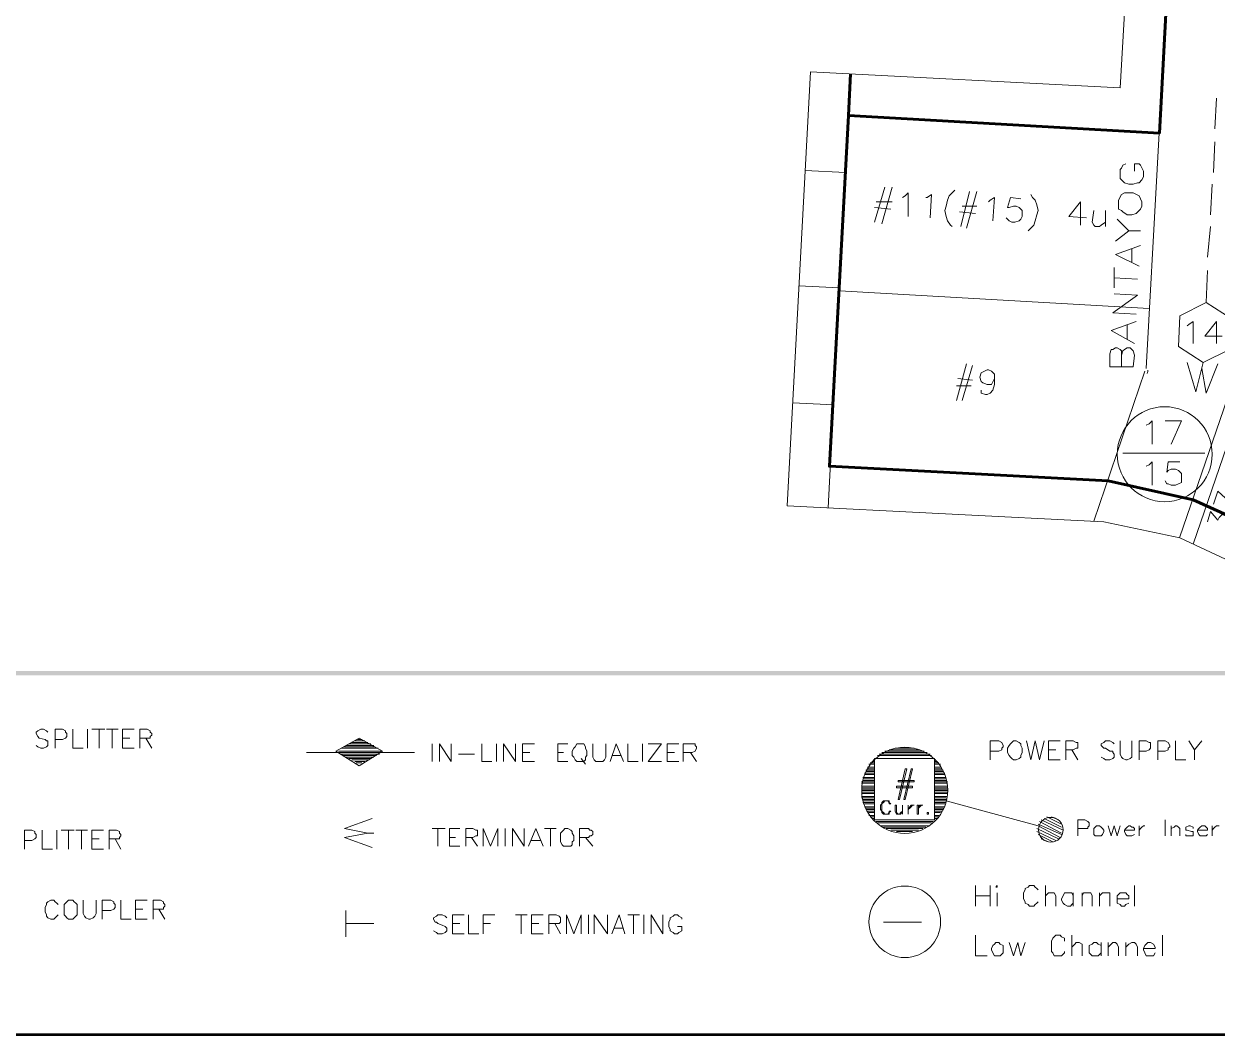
# Model space of a CAD drawing. Header units: millimetres. Extents: x 3.6 to 37.8, y 0.6 to 28.7.
# Drawn here: x 12.198 to 15.604, y 0.595 to 3.483 of the extents above; entities that cross this region are included whole.
import ezdxf

# ---------------------------------------------------------------- set-up
doc = ezdxf.new("R2010")
doc.units = ezdxf.units.MM
for name, color, linetype in [('PDF_0', 7, 'Continuous'), ('PDF_S45$BOUNDARY-NODE', 3, 'Continuous'), ('PDF_S45$NAME-ROAD', 7, 'Continuous'), ('PDF_S45$Passives-TapOffs', 7, 'Continuous'), ('PDF_S45$strand', 7, 'Continuous'), ('PDF_S45$Symbols-EndOfLine', 7, 'Continuous'), ('PDF_S45$Symbols-Terminator', 7, 'Continuous')]:
    doc.layers.add(name, color=color, linetype=linetype)
for name, color, linetype, true_color in [('PDF_S45$Cable-565', 23, 'Continuous', 0xdd8a6e), ('PDF_S45$LOTS', 254, 'Continuous', 0xdcdcdc), ('PDF_S45$ROAD', 8, 'Continuous', 0x808080), ('PDF_S45$SDU', 157, 'Continuous', 0x396472)]:
    doc.layers.add(name, color=color, linetype=linetype, true_color=true_color)

msp = doc.modelspace()

# ---------------------------------------------------------------- linework, layer by layer
at = {"layer": 'PDF_0', "lineweight": 0, "const_width": 0.00834}
msp.add_lwpolyline([(37.7648, 0.5988), (37.7648, 28.6993), (3.5681, 28.6993), (3.5681, 0.5988)], close=True, dxfattribs=at)
at = {"layer": 'PDF_0', "lineweight": 9}
msp.add_lwpolyline([(15.9358, 1.8123), (15.4979, 2.0166), (15.2811, 2.0625), (14.3763, 2.1083), (14.443, 3.3468), (15.327, 3.3009), (15.3478, 3.647), (15.3603, 3.8972), (15.3687, 4.0556), (14.4805, 4.1015), (14.543, 5.2649), (13.78, 5.3066), (13.5339, 5.2857), (12.3998, 5.3399), (12.8251, 9.1845)], dxfattribs=at)
at = {"layer": 'PDF_0', "color": 8, "lineweight": 0, "true_color": 0x808080}
for points in [[(12.2663, 1.462), (12.2622, 1.4662), (12.2538, 1.4703), (12.2455, 1.4703), (12.2371, 1.4662), (12.233, 1.462), (12.233, 1.4578), (12.2371, 1.4495), (12.2413, 1.4453), (12.258, 1.4411), (12.2622, 1.437), (12.2663, 1.437), (12.2663, 1.4328), (12.2663, 1.4245), (12.2622, 1.4203), (12.2538, 1.4161), (12.2455, 1.4161), (12.2371, 1.4203), (12.233, 1.4245)], [(12.2872, 1.4161), (12.2872, 1.4703), (12.308, 1.4703), (12.3164, 1.4662), (12.3164, 1.462), (12.3205, 1.4578), (12.3205, 1.4495), (12.3164, 1.4453), (12.308, 1.4411), (12.2872, 1.4411)], [(12.3372, 1.4703), (12.3372, 1.4161), (12.3664, 1.4161)], [(12.3789, 1.4703), (12.3789, 1.4161)], [(12.3914, 1.4703), (12.4289, 1.4703)], [(12.4123, 1.4703), (12.4123, 1.4161)], [(12.4331, 1.4703), (12.4665, 1.4703)], [(12.4498, 1.4703), (12.4498, 1.4161)], [(12.5123, 1.4161), (12.479, 1.4161), (12.479, 1.4703), (12.5123, 1.4703)], [(12.529, 1.4161), (12.529, 1.4703), (12.5499, 1.4703), (12.5582, 1.4662), (12.5582, 1.462), (12.5624, 1.4578), (12.5624, 1.4537), (12.5582, 1.4495), (12.5582, 1.4453), (12.5499, 1.4453), (12.529, 1.4453)], [(12.479, 1.4453), (12.4998, 1.4453)], [(12.5457, 1.4453), (12.5624, 1.4161)], [(13.1336, 1.4328), (13.1795, 1.4328)], [(13.142, 1.437), (13.1712, 1.437)], [(13.1503, 1.4411), (13.1628, 1.4411)], [(14.9559, 1.3828), (14.9559, 1.437), (14.9809, 1.437), (14.9892, 1.4328), (14.9934, 1.4245), (14.9934, 1.4203), (14.9892, 1.4161), (14.9892, 1.412), (14.9809, 1.4078), (14.9559, 1.4078)], [(15.0601, 1.437), (15.0726, 1.3828), (15.0851, 1.437), (15.0976, 1.3828), (15.1101, 1.437)], [(15.156, 1.3828), (15.1227, 1.3828), (15.1227, 1.437), (15.156, 1.437)], [(15.1727, 1.3828), (15.1727, 1.437), (15.1935, 1.437), (15.2019, 1.4328), (15.2061, 1.4328), (15.2061, 1.4245), (15.2061, 1.4203), (15.2061, 1.4161), (15.2019, 1.4161), (15.1935, 1.412), (15.1727, 1.412)], [(15.3103, 1.4286), (15.3061, 1.4328), (15.2978, 1.437), (15.2853, 1.437), (15.2811, 1.4328), (15.2728, 1.4286), (15.2728, 1.4245), (15.2769, 1.4203), (15.2811, 1.4161), (15.2853, 1.4161), (15.2978, 1.4078), (15.3061, 1.4078), (15.3061, 1.4036), (15.3103, 1.3995), (15.3103, 1.3911), (15.3061, 1.3869), (15.2978, 1.3828), (15.2853, 1.3828), (15.2811, 1.3869), (15.2728, 1.3911)], [(15.327, 1.437), (15.327, 1.3995), (15.3311, 1.3911), (15.3353, 1.3869), (15.3437, 1.3828), (15.3478, 1.3828), (15.3562, 1.3869), (15.3603, 1.3911), (15.3603, 1.3995), (15.3603, 1.437)], [(15.3812, 1.3828), (15.3812, 1.437), (15.402, 1.437), (15.4104, 1.4328), (15.4145, 1.4328), (15.4145, 1.4245), (15.4145, 1.4203), (15.4145, 1.4161), (15.4104, 1.412), (15.402, 1.4078), (15.3812, 1.4078)], [(15.4354, 1.3828), (15.4354, 1.437), (15.4562, 1.437), (15.4646, 1.4328), (15.4688, 1.4245), (15.4688, 1.4203), (15.4646, 1.4161), (15.4646, 1.412), (15.4562, 1.4078), (15.4354, 1.4078)], [(15.4854, 1.437), (15.4854, 1.3828), (15.5146, 1.3828)], [(15.523, 1.437), (15.5396, 1.412), (15.5396, 1.3828)], [(15.5605, 1.437), (15.5396, 1.412)], [(13.0044, 1.4036), (13.3129, 1.4036)], [(13.0919, 1.4036), (13.2212, 1.4036)], [(13.0961, 1.4078), (13.217, 1.4078)], [(13.1003, 1.3995), (13.2129, 1.3995)], [(13.1045, 1.4161), (13.2087, 1.4161)], [(13.1128, 1.4203), (13.2004, 1.4203)], [(13.117, 1.4245), (13.1962, 1.4245)], [(13.1253, 1.4286), (13.1879, 1.4286)], [(13.363, 1.4286), (13.363, 1.3786)], [(13.3838, 1.3786), (13.3838, 1.4286), (13.4172, 1.3786), (13.4172, 1.4286)], [(13.438, 1.3995), (13.4839, 1.3995)], [(13.5048, 1.4286), (13.5048, 1.3786), (13.5339, 1.3786)], [(13.5465, 1.4286), (13.5465, 1.3786)], [(13.5673, 1.3786), (13.5673, 1.4286), (13.6007, 1.3786), (13.6007, 1.4286)], [(13.6549, 1.3786), (13.6215, 1.3786), (13.6215, 1.4286), (13.6549, 1.4286)], [(13.6215, 1.4036), (13.6424, 1.4036)], [(13.7508, 1.3786), (13.7216, 1.3786), (13.7216, 1.4286), (13.7508, 1.4286)], [(13.7216, 1.4036), (13.7383, 1.4036)], [(13.8217, 1.4286), (13.8217, 1.3911), (13.8258, 1.3828), (13.83, 1.3786), (13.8383, 1.3786), (13.8425, 1.3786), (13.8509, 1.3786), (13.855, 1.3828), (13.8592, 1.3911), (13.8592, 1.4286)], [(13.8717, 1.3786), (13.8884, 1.4286), (13.9092, 1.3786)], [(13.9217, 1.4286), (13.9217, 1.3786), (13.9509, 1.3786)], [(13.9634, 1.4286), (13.9634, 1.3786)], [(14.0177, 1.3786), (13.9801, 1.3786), (14.0177, 1.4286), (13.9801, 1.4286)], [(14.0677, 1.3786), (14.0343, 1.3786), (14.0343, 1.4286), (14.0677, 1.4286)], [(14.0343, 1.4036), (14.0552, 1.4036)], [(14.0802, 1.3786), (14.0802, 1.4286), (14.1052, 1.4286), (14.1136, 1.4286), (14.1136, 1.4245), (14.1177, 1.4203), (14.1177, 1.4161), (14.1136, 1.4078), (14.1052, 1.4036), (14.0802, 1.4036)], [(14.101, 1.4036), (14.1177, 1.3786)], [(14.639, 1.3995), (14.7849, 1.3995)], [(14.6473, 1.4036), (14.7766, 1.4036)], [(14.6556, 1.4078), (14.7682, 1.4078)], [(14.6681, 1.412), (14.7557, 1.412)], [(14.6848, 1.4161), (14.739, 1.4161)], [(15.1227, 1.412), (15.1435, 1.412)], [(15.1894, 1.412), (15.2061, 1.3828)], [(13.1086, 1.3953), (13.2045, 1.3953)], [(13.117, 1.3911), (13.1962, 1.3911)], [(13.1253, 1.3869), (13.1879, 1.3869)], [(13.1336, 1.3828), (13.1795, 1.3828)], [(13.142, 1.3786), (13.1712, 1.3786)], [(13.1462, 1.3744), (13.1628, 1.3744)], [(13.7883, 1.3869), (13.8008, 1.3703)], [(13.8759, 1.3953), (13.9009, 1.3953)], [(14.6098, 1.3703), (14.6264, 1.3703)], [(14.6139, 1.3744), (14.6264, 1.3744)], [(14.6181, 1.3786), (14.6264, 1.3786)], [(14.6223, 1.3828), (14.6264, 1.3828)], [(14.6264, 1.3869), (14.7974, 1.3869)], [(14.6348, 1.3953), (14.7891, 1.3953)], [(14.7974, 1.3828), (14.8016, 1.3828)], [(14.7974, 1.3786), (14.8057, 1.3786)], [(14.7974, 1.3744), (14.8099, 1.3744)], [(14.7974, 1.3703), (14.8141, 1.3703)], [(14.5931, 1.3327), (14.6264, 1.3327)], [(14.5973, 1.3452), (14.6264, 1.3452)], [(14.5973, 1.3411), (14.6264, 1.3411)], [(14.6014, 1.3536), (14.6264, 1.3536)], [(14.6014, 1.3494), (14.6264, 1.3494)], [(14.6056, 1.3619), (14.6264, 1.3619)], [(14.6056, 1.3578), (14.6264, 1.3578)], [(14.7974, 1.3619), (14.8141, 1.3619)], [(14.7974, 1.3578), (14.8183, 1.3578)], [(14.7974, 1.3536), (14.8224, 1.3536)], [(14.7974, 1.3494), (14.8224, 1.3494)], [(14.7974, 1.3452), (14.8266, 1.3452)], [(14.7974, 1.3411), (14.8266, 1.3411)], [(14.7974, 1.3327), (14.8308, 1.3327)], [(14.5889, 1.3202), (14.6264, 1.3202)], [(14.5889, 1.3161), (14.6264, 1.3161)], [(14.5889, 1.3077), (14.6264, 1.3077)], [(14.5889, 1.3035), (14.6264, 1.3035)], [(14.5889, 1.2994), (14.6264, 1.2994)], [(14.5889, 1.2952), (14.6264, 1.2952)], [(14.5931, 1.3286), (14.6264, 1.3286)], [(14.5931, 1.3244), (14.6264, 1.3244)], [(14.7974, 1.3286), (14.8308, 1.3286)], [(14.7974, 1.3244), (14.8308, 1.3244)], [(14.7974, 1.3202), (14.8349, 1.3202)], [(14.7974, 1.3161), (14.8349, 1.3161)], [(14.7974, 1.3077), (14.8349, 1.3077)], [(14.7974, 1.3035), (14.8349, 1.3035)], [(14.7974, 1.2994), (14.8349, 1.2994)], [(14.7974, 1.2952), (14.8349, 1.2952)], [(14.5889, 1.291), (14.6264, 1.291)], [(14.5889, 1.2869), (14.6264, 1.2869)], [(14.5889, 1.2785), (14.6264, 1.2785)], [(14.5889, 1.2744), (14.6264, 1.2744)], [(14.5931, 1.2702), (14.6264, 1.2702)], [(14.5931, 1.266), (14.6264, 1.266)], [(14.5931, 1.2618), (14.6264, 1.2618)], [(14.7974, 1.291), (14.8349, 1.291)], [(14.7974, 1.2869), (14.8349, 1.2869)], [(14.7974, 1.2785), (14.8349, 1.2785)], [(14.7974, 1.2744), (14.8308, 1.2744)], [(14.7974, 1.2702), (14.8308, 1.2702)], [(14.7974, 1.266), (14.8308, 1.266), (15.0935, 1.1951), (15.156, 1.1618)], [(14.7974, 1.2618), (14.8308, 1.2618)], [(14.5973, 1.2577), (14.6264, 1.2577)], [(14.5973, 1.2493), (14.6264, 1.2493)], [(14.6014, 1.2452), (14.6264, 1.2452)], [(14.6014, 1.241), (14.6264, 1.241)], [(14.6056, 1.2368), (14.6264, 1.2368)], [(14.6098, 1.2327), (14.6264, 1.2327)], [(14.7974, 1.2577), (14.8266, 1.2577)], [(14.7974, 1.2493), (14.8266, 1.2493)], [(14.7974, 1.2452), (14.8224, 1.2452)], [(14.7974, 1.241), (14.8224, 1.241)], [(14.7974, 1.2368), (14.8183, 1.2368)], [(14.7974, 1.2327), (14.8141, 1.2327)], [(13.1795, 1.1743), (13.1128, 1.1868), (13.192, 1.216)], [(14.6098, 1.2243), (14.6264, 1.2243)], [(14.6139, 1.2201), (14.6264, 1.2201)], [(14.6181, 1.216), (14.6264, 1.216)], [(14.6223, 1.2118), (14.6264, 1.2118)], [(14.6306, 1.2076), (14.7932, 1.2076)], [(14.6348, 1.2035), (14.7891, 1.2035)], [(14.6431, 1.1951), (14.7807, 1.1951)], [(14.7974, 1.2243), (14.8099, 1.2243)], [(14.7974, 1.2201), (14.8099, 1.2201)], [(14.7974, 1.216), (14.8057, 1.216)], [(14.7974, 1.2118), (14.7974, 1.2118)], [(15.1602, 1.1701), (15.0935, 1.1993)], [(15.1602, 1.1743), (15.0976, 1.2076)], [(15.1644, 1.1826), (15.1018, 1.2118)], [(15.1602, 1.191), (15.1101, 1.216)], [(15.1602, 1.1993), (15.1185, 1.2201)], [(15.1518, 1.2118), (15.131, 1.2201)], [(15.2061, 1.1659), (15.2061, 1.2118), (15.2269, 1.2118), (15.2352, 1.2076), (15.2394, 1.2035), (15.2394, 1.1951), (15.2352, 1.191), (15.2352, 1.1868), (15.2269, 1.1868), (15.2061, 1.1868)], [(15.2936, 1.1951), (15.302, 1.1659), (15.3103, 1.1951), (15.3186, 1.1659), (15.327, 1.1951)], [(15.3395, 1.1826), (15.3687, 1.1826), (15.3687, 1.1868), (15.3645, 1.191), (15.3603, 1.191), (15.3562, 1.1951), (15.352, 1.1951), (15.3478, 1.191), (15.3437, 1.1868), (15.3395, 1.1826), (15.3395, 1.1785), (15.3437, 1.1701), (15.3478, 1.1659), (15.352, 1.1659), (15.3562, 1.1659), (15.3603, 1.1659), (15.3687, 1.1701)], [(15.3812, 1.1951), (15.3812, 1.1659)], [(15.3812, 1.1826), (15.3854, 1.1868), (15.3895, 1.191), (15.3937, 1.1951), (15.3979, 1.1951)], [(15.4562, 1.2118), (15.4562, 1.1659)], [(15.4729, 1.1951), (15.4729, 1.1659)], [(15.4729, 1.1868), (15.4813, 1.191), (15.4854, 1.1951), (15.4896, 1.1951), (15.4938, 1.191), (15.4979, 1.1868), (15.4979, 1.1659)], [(15.5355, 1.1868), (15.5355, 1.191), (15.5271, 1.1951), (15.523, 1.1951), (15.5146, 1.191), (15.5146, 1.1868), (15.5146, 1.1826), (15.5188, 1.1826), (15.5313, 1.1785), (15.5355, 1.1785), (15.5355, 1.1743), (15.5355, 1.1701), (15.5355, 1.1659), (15.5271, 1.1659), (15.523, 1.1659), (15.5146, 1.1659), (15.5146, 1.1701)], [(15.548, 1.1826), (15.5772, 1.1826), (15.5772, 1.1868), (15.573, 1.191), (15.5688, 1.1951), (15.5605, 1.1951), (15.5563, 1.191), (15.5521, 1.1868), (15.548, 1.1826), (15.548, 1.1785), (15.5521, 1.1701), (15.5563, 1.1659), (15.5605, 1.1659), (15.5688, 1.1659), (15.573, 1.1659), (15.5772, 1.1701)], [(15.5897, 1.1951), (15.5897, 1.1659)], [(15.5897, 1.1826), (15.5938, 1.1868), (15.598, 1.191), (15.6022, 1.1951), (15.6105, 1.1951)], [(12.1996, 1.1284), (12.1996, 1.1826), (12.2205, 1.1826), (12.2288, 1.1785), (12.2288, 1.1743), (12.233, 1.1701), (12.233, 1.1618), (12.2288, 1.1576), (12.2205, 1.1534), (12.1996, 1.1534)], [(12.2496, 1.1826), (12.2496, 1.1284), (12.2788, 1.1284)], [(12.2913, 1.1826), (12.2913, 1.1284)], [(12.3039, 1.1826), (12.3414, 1.1826)], [(12.3247, 1.1826), (12.3247, 1.1284)], [(12.3455, 1.1826), (12.3789, 1.1826)], [(12.3622, 1.1826), (12.3622, 1.1284)], [(12.4248, 1.1284), (12.3914, 1.1284), (12.3914, 1.1826), (12.4248, 1.1826)], [(12.4415, 1.1284), (12.4415, 1.1826), (12.4623, 1.1826), (12.4706, 1.1785), (12.4706, 1.1743), (12.4748, 1.1701), (12.4748, 1.1659), (12.4706, 1.1618), (12.4706, 1.1576), (12.4623, 1.1576), (12.4415, 1.1576)], [(13.192, 1.1326), (13.1128, 1.1618), (13.1795, 1.1743), (13.1962, 1.1743)], [(13.363, 1.1868), (13.4005, 1.1868)], [(13.3797, 1.1868), (13.3797, 1.1368)], [(13.4422, 1.1368), (13.413, 1.1368), (13.413, 1.1868), (13.4422, 1.1868)], [(13.413, 1.1618), (13.4297, 1.1618)], [(13.4589, 1.1368), (13.4589, 1.1868), (13.4797, 1.1868), (13.4881, 1.1826), (13.4923, 1.1826), (13.4923, 1.1785), (13.4923, 1.1701), (13.4923, 1.1659), (13.4881, 1.1659), (13.4797, 1.1618), (13.4589, 1.1618)], [(13.4756, 1.1618), (13.4923, 1.1368)], [(13.5089, 1.1368), (13.5089, 1.1868), (13.5298, 1.1368), (13.5506, 1.1868), (13.5506, 1.1368)], [(13.5715, 1.1868), (13.5715, 1.1368)], [(13.5923, 1.1368), (13.5923, 1.1868), (13.6257, 1.1368), (13.6257, 1.1868)], [(13.6382, 1.1368), (13.659, 1.1868), (13.6799, 1.1368)], [(13.6841, 1.1868), (13.7174, 1.1868)], [(13.7007, 1.1868), (13.7007, 1.1368)], [(13.7841, 1.1368), (13.7841, 1.1868), (13.8092, 1.1868), (13.8133, 1.1826), (13.8175, 1.1826), (13.8217, 1.1785), (13.8217, 1.1701), (13.8175, 1.1659), (13.8133, 1.1659), (13.8092, 1.1618), (13.7841, 1.1618)], [(13.8008, 1.1618), (13.8217, 1.1368)], [(14.6515, 1.191), (14.7724, 1.191)], [(14.6598, 1.1868), (14.764, 1.1868)], [(14.6723, 1.1826), (14.7515, 1.1826)], [(14.689, 1.1785), (14.7349, 1.1785)], [(15.1518, 1.1576), (15.0893, 1.1868)], [(15.1435, 1.1534), (15.0893, 1.1785)], [(15.1352, 1.1493), (15.0935, 1.1701)], [(12.3914, 1.1576), (12.4123, 1.1576)], [(12.4581, 1.1576), (12.4748, 1.1284)], [(13.6465, 1.1534), (13.6716, 1.1534)], [(15.1227, 1.1493), (15.1018, 1.1576)], [(14.9142, 1.0242), (14.9142, 0.9658)], [(14.9559, 1.0242), (14.9559, 0.9658)], [(15.0935, 1.0117), (15.0893, 1.0158), (15.0851, 1.02), (15.081, 1.0242), (15.0684, 1.0242), (15.0643, 1.02), (15.0559, 1.0158), (15.0559, 1.0117), (15.0518, 1.0033), (15.0518, 0.9866), (15.0559, 0.9783), (15.0559, 0.9741), (15.0643, 0.97), (15.0684, 0.9658), (15.081, 0.9658), (15.0851, 0.97), (15.0893, 0.9741), (15.0935, 0.9783)], [(15.1143, 1.0242), (15.1143, 0.9658)], [(15.3687, 1.0242), (15.3687, 0.9658)], [(14.9142, 0.995), (14.9559, 0.995)], [(14.9767, 1.0033), (14.9767, 0.9658)], [(15.1143, 0.995), (15.1227, 1.0033), (15.1268, 1.0033), (15.1352, 1.0033), (15.1393, 1.0033), (15.1435, 0.995), (15.1435, 0.9658)], [(15.1935, 0.995), (15.1894, 1.0033), (15.1852, 1.0033), (15.1769, 1.0033), (15.1685, 1.0033), (15.1644, 0.995), (15.1602, 0.9866), (15.1602, 0.9825), (15.1644, 0.9741), (15.1685, 0.97), (15.1769, 0.9658), (15.1852, 0.9658), (15.1894, 0.97), (15.1935, 0.9741)], [(15.1935, 1.0033), (15.1935, 0.9658)], [(15.2186, 1.0033), (15.2186, 0.9658)], [(15.2186, 0.995), (15.2227, 1.0033), (15.2311, 1.0033), (15.2394, 1.0033), (15.2436, 1.0033), (15.2478, 0.995), (15.2478, 0.9658)], [(15.2686, 1.0033), (15.2686, 0.9658)], [(15.2686, 0.995), (15.2769, 1.0033), (15.2811, 1.0033), (15.2894, 1.0033), (15.2978, 1.0033), (15.2978, 0.995), (15.2978, 0.9658)], [(15.3186, 0.9866), (15.352, 0.9866), (15.352, 0.995), (15.3478, 0.9991), (15.3437, 1.0033), (15.3395, 1.0033), (15.3311, 1.0033), (15.327, 1.0033), (15.3186, 0.995), (15.3186, 0.9866), (15.3186, 0.9825), (15.3186, 0.9741), (15.327, 0.97), (15.3311, 0.9658), (15.3395, 0.9658), (15.3437, 0.97), (15.352, 0.9741)], [(12.2955, 0.97), (12.2913, 0.9741), (12.2872, 0.9783), (12.283, 0.9825), (12.2747, 0.9825), (12.2663, 0.9783), (12.2622, 0.9741), (12.2622, 0.97), (12.258, 0.9616), (12.258, 0.9491), (12.2622, 0.9408), (12.2622, 0.9366), (12.2663, 0.9324), (12.2747, 0.9283), (12.283, 0.9283), (12.2872, 0.9324), (12.2913, 0.9366), (12.2955, 0.9408)], [(12.3664, 0.9825), (12.3664, 0.9449), (12.3706, 0.9366), (12.3747, 0.9324), (12.3831, 0.9283), (12.3872, 0.9283), (12.3956, 0.9324), (12.3998, 0.9366), (12.4039, 0.9449), (12.4039, 0.9825)], [(12.4206, 0.9283), (12.4206, 0.9825), (12.4456, 0.9825), (12.454, 0.9783), (12.454, 0.9741), (12.4581, 0.97), (12.4581, 0.9616), (12.454, 0.9574), (12.4456, 0.9533), (12.4206, 0.9533)], [(12.4748, 0.9825), (12.4748, 0.9283), (12.504, 0.9283)], [(12.5499, 0.9283), (12.5165, 0.9283), (12.5165, 0.9825), (12.5499, 0.9825)], [(12.5165, 0.9574), (12.5374, 0.9574)], [(12.5665, 0.9283), (12.5665, 0.9825), (12.5874, 0.9825), (12.5957, 0.9783), (12.5957, 0.9741), (12.5999, 0.97), (12.5999, 0.9658), (12.5957, 0.9616), (12.5957, 0.9574), (12.5874, 0.9574), (12.5665, 0.9574)], [(12.5832, 0.9574), (12.5999, 0.9283)], [(13.117, 0.9533), (13.117, 0.8782)], [(13.4047, 0.9324), (13.4005, 0.9366), (13.3922, 0.9408), (13.3797, 0.9408), (13.3755, 0.9366), (13.3672, 0.9324), (13.3672, 0.9283), (13.3713, 0.9199), (13.3755, 0.9199), (13.3797, 0.9158), (13.3922, 0.9116), (13.4005, 0.9074), (13.4047, 0.9032), (13.4047, 0.8949), (13.4005, 0.8907), (13.3922, 0.8866), (13.3797, 0.8866), (13.3755, 0.8907), (13.3672, 0.8949)], [(13.4547, 0.8866), (13.4214, 0.8866), (13.4214, 0.9408), (13.4547, 0.9408)], [(13.4672, 0.9408), (13.4672, 0.8866), (13.4964, 0.8866)], [(13.5089, 0.8866), (13.5089, 0.9408), (13.5423, 0.9408)], [(13.6007, 0.9408), (13.634, 0.9408)], [(13.6173, 0.9408), (13.6173, 0.8866)], [(13.6799, 0.8866), (13.6465, 0.8866), (13.6465, 0.9408), (13.6799, 0.9408)], [(13.6966, 0.8866), (13.6966, 0.9408), (13.7174, 0.9408), (13.7258, 0.9366), (13.7299, 0.9324), (13.7299, 0.9283), (13.7299, 0.9241), (13.7299, 0.9199), (13.7258, 0.9158), (13.7174, 0.9158), (13.6966, 0.9158)], [(13.7466, 0.8866), (13.7466, 0.9408), (13.7675, 0.8866), (13.7883, 0.9408), (13.7883, 0.8866)], [(13.8092, 0.9408), (13.8092, 0.8866)], [(13.8258, 0.8866), (13.8258, 0.9408), (13.8634, 0.8866), (13.8634, 0.9408)], [(13.8759, 0.8866), (13.8967, 0.9408), (13.9134, 0.8866)], [(13.9217, 0.9408), (13.9551, 0.9408)], [(13.9384, 0.9408), (13.9384, 0.8866)], [(13.9676, 0.9408), (13.9676, 0.8866)], [(13.9885, 0.8866), (13.9885, 0.9408), (14.0218, 0.8866), (14.0218, 0.9408)], [(14.076, 0.9283), (14.076, 0.9324), (14.0677, 0.9366), (14.0635, 0.9408), (14.0552, 0.9408), (14.051, 0.9366), (14.0427, 0.9324), (14.0427, 0.9283), (14.0385, 0.9199), (14.0385, 0.9074), (14.0427, 0.8991), (14.0427, 0.8949), (14.051, 0.8907), (14.0552, 0.8866), (14.0635, 0.8866), (14.0677, 0.8907), (14.076, 0.8949), (14.076, 0.8991), (14.076, 0.9074), (14.0635, 0.9074)], [(14.7599, 0.9199), (14.6515, 0.9199)], [(13.117, 0.9158), (13.1962, 0.9158)], [(13.4214, 0.9158), (13.4422, 0.9158)], [(13.5089, 0.9158), (13.5298, 0.9158)], [(13.6465, 0.9158), (13.6674, 0.9158)], [(13.7133, 0.9158), (13.7299, 0.8866)], [(13.8842, 0.9032), (13.9092, 0.9032)], [(14.9142, 0.8824), (14.9142, 0.824), (14.9475, 0.824)], [(15.0101, 0.8615), (15.0226, 0.824), (15.0351, 0.8615), (15.0434, 0.824), (15.0559, 0.8615)], [(15.1685, 0.8657), (15.1685, 0.8741), (15.1602, 0.8782), (15.156, 0.8824), (15.1435, 0.8824), (15.1393, 0.8782), (15.1352, 0.8741), (15.131, 0.8657), (15.131, 0.8574), (15.131, 0.8449), (15.131, 0.8365), (15.1352, 0.8324), (15.1393, 0.824), (15.1435, 0.824), (15.156, 0.824), (15.1602, 0.824), (15.1685, 0.8324), (15.1685, 0.8365)], [(15.1894, 0.8824), (15.1894, 0.824)], [(15.1894, 0.849), (15.1977, 0.8574), (15.2019, 0.8615), (15.2102, 0.8615), (15.2186, 0.8574), (15.2186, 0.849), (15.2186, 0.824)], [(15.2728, 0.8532), (15.2644, 0.8574), (15.2603, 0.8615), (15.2519, 0.8615), (15.2478, 0.8574), (15.2394, 0.8532), (15.2394, 0.8449), (15.2394, 0.8407), (15.2394, 0.8324), (15.2478, 0.824), (15.2519, 0.824), (15.2603, 0.824), (15.2644, 0.824), (15.2728, 0.8324)], [(15.2728, 0.8615), (15.2728, 0.824)], [(15.2936, 0.8615), (15.2936, 0.824)], [(15.2936, 0.849), (15.302, 0.8574), (15.3061, 0.8615), (15.3145, 0.8615), (15.3186, 0.8574), (15.3228, 0.849), (15.3228, 0.824)], [(15.3437, 0.8615), (15.3437, 0.824)], [(15.3437, 0.849), (15.352, 0.8574), (15.3603, 0.8615), (15.3687, 0.8615), (15.3728, 0.8574), (15.377, 0.849), (15.377, 0.824)], [(15.3937, 0.8449), (15.4271, 0.8449), (15.4271, 0.849), (15.4229, 0.8574), (15.4145, 0.8615), (15.4062, 0.8615), (15.402, 0.8574), (15.3979, 0.8532), (15.3937, 0.8449), (15.3937, 0.8407), (15.3979, 0.8324), (15.402, 0.824), (15.4062, 0.824), (15.4145, 0.824), (15.4229, 0.824), (15.4271, 0.8324)], [(15.4479, 0.8824), (15.4479, 0.824)]]:
    msp.add_lwpolyline(points, dxfattribs=at)
for points in [[(13.1545, 1.3661), (13.2212, 1.4078), (13.1545, 1.4453), (13.0878, 1.4078)], [(15.0226, 1.437), (15.0184, 1.4328), (15.0142, 1.4286), (15.0101, 1.4245), (15.0059, 1.4161), (15.0059, 1.4036), (15.0101, 1.3953), (15.0142, 1.3911), (15.0184, 1.3869), (15.0226, 1.3828), (15.0309, 1.3828), (15.0393, 1.3869), (15.0434, 1.3911), (15.0434, 1.3953), (15.0476, 1.4036), (15.0476, 1.4161), (15.0434, 1.4245), (15.0434, 1.4286), (15.0393, 1.4328), (15.0309, 1.437)], [(13.78, 1.4286), (13.7758, 1.4286), (13.7716, 1.4203), (13.7675, 1.4161), (13.7633, 1.4078), (13.7633, 1.3953), (13.7675, 1.3911), (13.7716, 1.3828), (13.7758, 1.3786), (13.78, 1.3786), (13.7883, 1.3786), (13.7966, 1.3786), (13.8008, 1.3828), (13.8008, 1.3911), (13.805, 1.3953), (13.805, 1.4078), (13.8008, 1.4161), (13.8008, 1.4203), (13.7966, 1.4286), (13.7883, 1.4286)], [(14.6264, 1.2118), (14.6264, 1.3869), (14.7974, 1.3869), (14.7974, 1.2118)], [(14.714, 1.3578), (14.6932, 1.2702), (14.6973, 1.2702), (14.7182, 1.3578)], [(14.7307, 1.3578), (14.7098, 1.2702), (14.714, 1.2702), (14.7349, 1.3578)], [(14.689, 1.3035), (14.7349, 1.3035), (14.7349, 1.3077), (14.689, 1.3077)], [(14.6932, 1.3202), (14.739, 1.3202), (14.739, 1.3244), (14.6932, 1.3244)], [(14.6723, 1.2368), (14.6681, 1.2368), (14.6681, 1.2327), (14.664, 1.2285), (14.6556, 1.2285), (14.6515, 1.2327), (14.6473, 1.2368), (14.6473, 1.241), (14.6473, 1.2535), (14.6473, 1.2577), (14.6515, 1.2618), (14.6556, 1.266), (14.664, 1.266), (14.6681, 1.2618), (14.6681, 1.2577), (14.6723, 1.2577), (14.6681, 1.2618), (14.6681, 1.266), (14.664, 1.266), (14.6556, 1.266), (14.6515, 1.266), (14.6473, 1.2618), (14.6473, 1.2577), (14.6431, 1.2535), (14.6431, 1.241), (14.6473, 1.2368), (14.6473, 1.2327), (14.6515, 1.2285), (14.6556, 1.2285), (14.664, 1.2285), (14.6681, 1.2285), (14.6681, 1.2327)], [(14.7057, 1.2368), (14.7015, 1.2327), (14.6973, 1.2285), (14.6932, 1.2285), (14.689, 1.2327), (14.689, 1.2368), (14.689, 1.2535), (14.6848, 1.2535), (14.6848, 1.2368), (14.689, 1.2285), (14.6973, 1.2285), (14.7015, 1.2285)], [(14.7057, 1.2285), (14.7057, 1.2535)], [(14.7224, 1.2285), (14.7224, 1.2535)], [(14.739, 1.2535), (14.7349, 1.2535), (14.7307, 1.2493), (14.7265, 1.2452), (14.7224, 1.241), (14.7265, 1.2493), (14.7307, 1.2535), (14.7349, 1.2535)], [(14.7515, 1.2285), (14.7515, 1.2535), (14.7474, 1.2535), (14.7474, 1.2285)], [(14.764, 1.2535), (14.7599, 1.2535), (14.7557, 1.2493), (14.7515, 1.2452), (14.7515, 1.241), (14.7515, 1.2493), (14.7557, 1.2535), (14.7599, 1.2535)], [(14.7766, 1.2327), (14.7766, 1.2285), (14.7807, 1.2285), (14.7807, 1.2327), (14.7766, 1.2327), (14.7766, 1.2285), (14.7807, 1.2285), (14.7807, 1.2327)], [(15.2603, 1.1951), (15.2561, 1.191), (15.2519, 1.1868), (15.2519, 1.1826), (15.2519, 1.1785), (15.2519, 1.1701), (15.2561, 1.1659), (15.2603, 1.1659), (15.2686, 1.1659), (15.2728, 1.1659), (15.2769, 1.1701), (15.2811, 1.1785), (15.2811, 1.1826), (15.2769, 1.1868), (15.2728, 1.191), (15.2686, 1.1951)], [(13.7424, 1.1868), (13.7383, 1.1826), (13.7341, 1.1785), (13.7299, 1.1743), (13.7299, 1.1659), (13.7299, 1.1534), (13.7299, 1.1493), (13.7341, 1.1409), (13.7383, 1.1368), (13.7424, 1.1368), (13.7508, 1.1368), (13.7591, 1.1368), (13.7633, 1.1409), (13.7633, 1.1493), (13.7675, 1.1534), (13.7675, 1.1659), (13.7633, 1.1743), (13.7633, 1.1785), (13.7591, 1.1826), (13.7508, 1.1868)], [(14.9725, 1.02), (14.9767, 1.02), (14.9767, 1.0242)], [(12.3247, 0.9825), (12.3205, 0.9783), (12.3164, 0.9741), (12.3122, 0.97), (12.3122, 0.9616), (12.3122, 0.9491), (12.3122, 0.9408), (12.3164, 0.9366), (12.3205, 0.9324), (12.3247, 0.9283), (12.3372, 0.9283), (12.3414, 0.9324), (12.3455, 0.9366), (12.3497, 0.9408), (12.3497, 0.9491), (12.3497, 0.9616), (12.3497, 0.97), (12.3455, 0.9741), (12.3414, 0.9783), (12.3372, 0.9825)], [(14.9725, 0.8615), (14.9684, 0.8574), (14.9642, 0.8532), (14.96, 0.8449), (14.96, 0.8407), (14.9642, 0.8324), (14.9684, 0.824), (14.9725, 0.824), (14.9809, 0.824), (14.9851, 0.824), (14.9934, 0.8324), (14.9934, 0.8407), (14.9934, 0.8449), (14.9934, 0.8532), (14.9851, 0.8574), (14.9809, 0.8615)]]:
    msp.add_lwpolyline(points, close=True, dxfattribs=at)
msp.add_lwpolyline([(14.8146, 0.9209, 1), (14.6103, 0.9209, 1)], format="xyb", close=True, dxfattribs=at)
for centre, radius in [((14.7125, 1.2962), 0.123), ((15.1295, 1.1836), 0.0354)]:
    msp.add_circle(centre, radius, dxfattribs=at)
at = {"layer": 'PDF_0', "transparency": 33554559}
for points in [[(3.5681, 1.6371), (3.5681, 1.6246), (37.7648, 1.6371)], [(3.5681, 1.6246), (37.7648, 1.6371), (37.7648, 1.6246)]]:
    msp.add_solid(points, dxfattribs=at)
at = {"layer": 'PDF_S45$BOUNDARY-NODE', "lineweight": 60}
for points in [[(14.5514, 3.2217), (15.4396, 3.1716), (15.4646, 3.6386), (15.4771, 3.8888), (15.4938, 4.164), (14.6014, 4.2099), (14.664, 5.3775), (13.7758, 5.4233), (13.5256, 5.4025), (12.529, 5.4525), (12.6541, 6.5909)], [(14.5573, 3.3408), (14.5514, 3.2217), (14.4972, 2.2209), (15.2936, 2.1792), (15.5355, 2.125), (15.8774, 1.9707), (16.0484, 2.3377), (16.2944, 2.2918), (17.1826, 1.9165), (17.5328, 2.6296), (17.8706, 3.2759), (17.9843, 3.2273)]]:
    msp.add_lwpolyline(points, dxfattribs=at)
at = {"layer": 'PDF_S45$Cable-565', "lineweight": 13}
for points in [[(15.6022, 3.2717), (15.598, 3.1841)], [(15.598, 3.1466), (15.5938, 3.059)], [(15.5897, 3.0257), (15.5855, 2.9381)], [(15.5855, 2.9048), (15.5772, 2.8172)], [(15.5772, 2.7797), (15.573, 2.6879)]]:
    msp.add_lwpolyline(points, dxfattribs=at)
at = {"layer": 'PDF_S45$LOTS', "lineweight": 0}
for points in [[(14.4936, 2.1024), (14.5571, 3.3408)], [(15.4396, 3.1716), (14.5514, 3.2217)], [(14.543, 3.059), (14.4278, 3.0651)], [(14.5264, 2.7296), (14.4101, 2.7357)], [(15.4104, 2.6712), (14.5264, 2.7213)], [(14.5097, 2.396), (14.3921, 2.4022)], [(15.2936, 2.1792), (14.4972, 2.2209)], [(15.8774, 1.9707), (15.5355, 2.125)]]:
    msp.add_lwpolyline(points, dxfattribs=at)
at = {"layer": 'PDF_S45$NAME-ROAD', "lineweight": 9}
for points in [[(15.3687, 3.0632), (15.3687, 3.0841), (15.3812, 3.0841), (15.3854, 3.0799), (15.3937, 3.0632), (15.3937, 3.0465), (15.3895, 3.0382), (15.3812, 3.0299), (15.377, 3.0299), (15.3645, 3.0257), (15.352, 3.0257), (15.3395, 3.0299), (15.327, 3.0424), (15.327, 3.0674), (15.3311, 3.0716), (15.3353, 3.0799), (15.3437, 3.0841)], [(15.352, 2.8923), (15.3186, 2.9256)], [(15.3145, 2.8631), (15.352, 2.8923), (15.3854, 2.8923)], [(15.3812, 2.7922), (15.3145, 2.8255), (15.3854, 2.8506)], [(15.3603, 2.8422), (15.3603, 2.8047)], [(15.3103, 2.788), (15.3103, 2.7296)], [(15.377, 2.7546), (15.3103, 2.7588)], [(15.3728, 2.6546), (15.3061, 2.6587), (15.377, 2.7088), (15.3103, 2.7129)], [(15.3687, 2.5712), (15.302, 2.6087), (15.3728, 2.6337)], [(15.3478, 2.6254), (15.3478, 2.5837)], [(15.3311, 2.5378), (15.3353, 2.5503), (15.3395, 2.5545), (15.3478, 2.5587), (15.3562, 2.5587), (15.3645, 2.5503), (15.3687, 2.5378), (15.3645, 2.5045), (15.3311, 2.5045), (15.3311, 2.5378), (15.3311, 2.5503), (15.327, 2.5545), (15.3186, 2.5587), (15.3145, 2.5587), (15.3061, 2.5545), (15.302, 2.5545), (15.2978, 2.542), (15.2978, 2.5045), (15.3311, 2.5045)]]:
    msp.add_lwpolyline(points, dxfattribs=at)
msp.add_lwpolyline([(15.3228, 2.9548), (15.3228, 2.9798), (15.3311, 2.9965), (15.3395, 3.0007), (15.3645, 3.0007), (15.3812, 2.9923), (15.3895, 2.9756), (15.3895, 2.9631), (15.3854, 2.9548), (15.3728, 2.9423), (15.3603, 2.9381), (15.3478, 2.9381), (15.3353, 2.9465), (15.3311, 2.9506)], close=True, dxfattribs=at)
at = {"layer": 'PDF_S45$Passives-TapOffs', "lineweight": 9}
msp.add_lwpolyline([(15.6397, 2.5545), (15.5647, 2.517), (15.4938, 2.5628), (15.4979, 2.6504), (15.573, 2.6879), (15.6439, 2.6421)], close=True, dxfattribs=at)
for points in [[(15.5188, 2.6212), (15.523, 2.6254), (15.5355, 2.6337), (15.5355, 2.5712)], [(15.6189, 2.592), (15.5688, 2.592), (15.6022, 2.6337), (15.6022, 2.5712)]]:
    msp.add_lwpolyline(points, dxfattribs=at)
at = {"layer": 'PDF_S45$ROAD', "lineweight": 0}
for points in [[(15.4646, 3.6386), (15.402, 2.5003)], [(15.3979, 2.4919), (15.2527, 2.0639)], [(15.6439, 2.4461), (15.4964, 2.0169)]]:
    msp.add_lwpolyline(points, dxfattribs=at)
msp.add_arc((15.3713, 2.4971), 0.0354, 341.1253, 356.9076, dxfattribs=at)
at = {"layer": 'PDF_S45$SDU', "lineweight": 0}
for points in [[(14.6264, 2.9173), (14.6556, 3.0173)], [(14.6473, 2.9131), (14.6765, 3.0173)], [(14.7057, 2.9882), (14.714, 2.9923), (14.7224, 3.0007), (14.7224, 2.9339)], [(14.8474, 2.9048), (14.8433, 2.9089), (14.8349, 2.9214), (14.8308, 2.9339), (14.8266, 2.9506), (14.8308, 2.9631), (14.8349, 2.9798), (14.8391, 2.9923), (14.8558, 3.009)], [(14.8725, 2.9048), (14.8975, 3.0048)], [(14.8891, 2.9006), (14.9183, 3.0048)], [(14.6765, 2.9756), (14.6306, 2.9756)], [(14.7724, 2.9882), (14.7766, 2.9882), (14.7891, 2.9965), (14.7849, 2.9298)], [(14.9517, 2.9756), (14.9559, 2.9798), (14.9684, 2.9882), (14.9642, 2.9214)], [(15.0017, 2.9298), (15.0101, 2.9214), (15.0184, 2.9173), (15.0267, 2.9173), (15.0393, 2.9214), (15.0434, 2.9256), (15.0476, 2.9339), (15.0476, 2.9506), (15.0393, 2.959), (15.0309, 2.9631), (15.0226, 2.9631), (15.0101, 2.959), (15.0059, 2.959), (15.0142, 2.9882), (15.0434, 2.984)], [(15.0726, 2.9965), (15.0768, 2.9882), (15.0851, 2.9798), (15.0893, 2.9673), (15.0935, 2.9506), (15.0893, 2.9381), (15.0851, 2.9214), (15.081, 2.9089), (15.0643, 2.8923)], [(15.2311, 2.9298), (15.181, 2.9339), (15.2144, 2.9756), (15.2144, 2.9089)], [(14.6723, 2.9548), (14.6264, 2.959)], [(14.9142, 2.9423), (14.8683, 2.9465)], [(14.9183, 2.9631), (14.8766, 2.9631)], [(15.2853, 2.9173), (15.2728, 2.9089), (15.2686, 2.9048), (15.2561, 2.9048), (15.2519, 2.9089), (15.2478, 2.9173), (15.2519, 2.9506)], [(15.2853, 2.9048), (15.2853, 2.9506)], [(14.86, 2.4085), (14.8891, 2.5128)], [(14.8766, 2.4085), (14.9058, 2.5086)], [(14.9684, 2.4711), (14.96, 2.4544), (14.9475, 2.4544), (14.935, 2.4586), (14.9308, 2.4628), (14.9267, 2.4753), (14.9308, 2.4878), (14.9475, 2.4961), (14.9517, 2.4961), (14.96, 2.4919), (14.9684, 2.4836), (14.9684, 2.4711), (14.9684, 2.4544), (14.9642, 2.4377), (14.9559, 2.4294), (14.9475, 2.4252), (14.9434, 2.4252), (14.9308, 2.4294), (14.9308, 2.4377)], [(14.9058, 2.4669), (14.8641, 2.4711)], [(14.9017, 2.4502), (14.86, 2.4502)]]:
    msp.add_lwpolyline(points, dxfattribs=at)
at = {"layer": 'PDF_S45$strand', "color": 254, "lineweight": 0, "true_color": 0xdcdcdc}
msp.add_lwpolyline([(15.6856, 2.4336), (15.5361, 1.9988)], dxfattribs=at)
at = {"layer": 'PDF_S45$strand', "lineweight": 0}
for points in [[(15.5938, 2.1125), (15.6064, 2.15), (15.6606, 2.1)], [(15.5772, 2.0625), (15.5855, 2.0916), (15.6064, 2.0666), (15.6105, 2.075), (15.6189, 2.0833), (15.6272, 2.0791), (15.6355, 2.0791), (15.6439, 2.075), (15.6481, 2.0666), (15.6481, 2.0541), (15.6439, 2.0499), (15.6397, 2.0416), (15.6355, 2.0374), (15.6272, 2.0374)]]:
    msp.add_lwpolyline(points, dxfattribs=at)
at = {"layer": 'PDF_S45$Symbols-EndOfLine', "lineweight": 9}
for points in [[(15.402, 2.3377), (15.4104, 2.3418), (15.4187, 2.3502), (15.4187, 2.2835)], [(15.4562, 2.3502), (15.5021, 2.3502), (15.4729, 2.2835)], [(15.402, 2.2209), (15.4104, 2.2251), (15.4187, 2.2334), (15.4187, 2.1667)], [(15.4562, 2.1792), (15.4604, 2.1709), (15.4646, 2.1709), (15.4729, 2.1667), (15.4854, 2.1667), (15.5021, 2.175), (15.5021, 2.2001), (15.4938, 2.2084), (15.4854, 2.2126), (15.4729, 2.2126), (15.4646, 2.2084), (15.4604, 2.2042), (15.4646, 2.2334), (15.4979, 2.2334)]]:
    msp.add_lwpolyline(points, dxfattribs=at)
at = {"layer": 'PDF_S45$Symbols-EndOfLine', "color": 15, "lineweight": 0, "true_color": 0x954a4a}
msp.add_lwpolyline([(15.5688, 2.2584), (15.3353, 2.2584)], dxfattribs=at)
msp.add_circle((15.4547, 2.2553), 0.1355, dxfattribs=at)
at = {"layer": 'PDF_S45$Symbols-Terminator', "lineweight": 9}
for points in [[(15.5647, 2.517), (15.5438, 2.4336), (15.5188, 2.517)], [(15.6064, 2.5128), (15.573, 2.4294), (15.5605, 2.5003)]]:
    msp.add_lwpolyline(points, dxfattribs=at)

doc.saveas('drawing.dxf')
